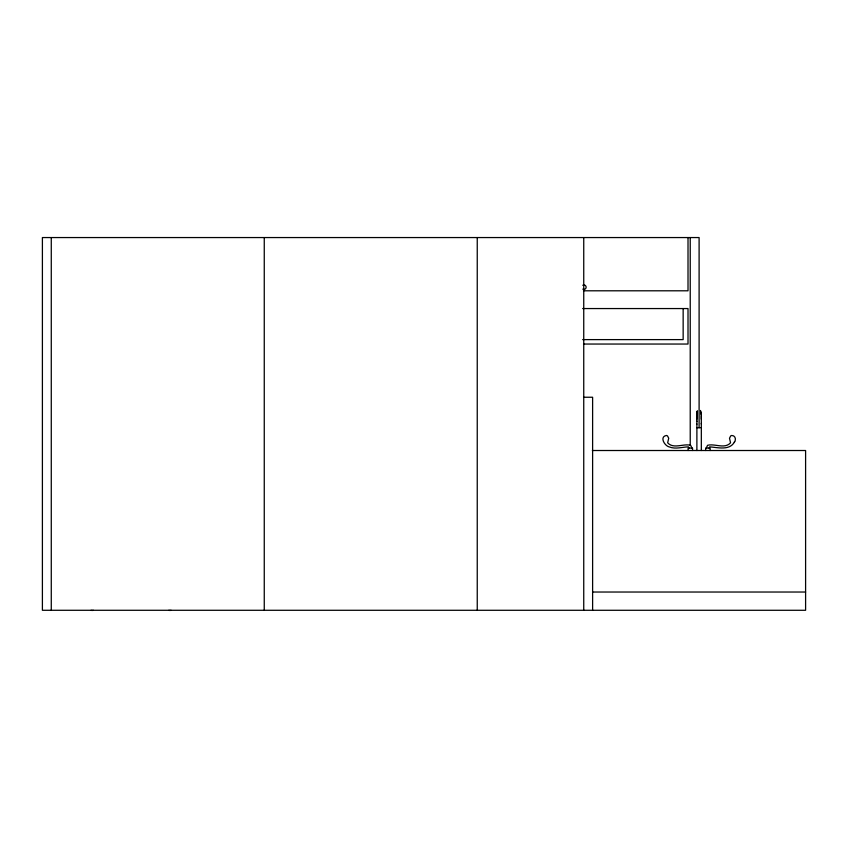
<?xml version="1.0" encoding="UTF-8"?>
<svg xmlns="http://www.w3.org/2000/svg" width="848" height="848" viewBox="0 0 848 848"><rect width="100%" height="100%" fill="white"/><g stroke="black" fill="none" stroke-linecap="round" stroke-linejoin="round"><path stroke-width="1.27" d="M696.886 421.467L697.406 410.856M696.886 450.511L696.897 424.053M701.317 424.032L701.317 415.891M697.12 411.248L697.416 413.623M700.501 410.464L701.317 415.043M696.918 411.874L696.886 419.06M701.328 412.16L701.317 419.166M706.289 448.073L707.539 445.295C714.747 443.324 724.658 449.355 730.552 442.815L729.503 438.246L730.722 435.893L731.76 435.469C735.417 435.384 736.414 439.783 734.326 442.253M701.285 412.69L700.798 413.633M709.087 448.073L709.723 446.875C717.906 447.458 729.874 450.924 734.675 441.617M583.509 290.8L688.014 290.8L688.014 237.557M582.65 308.555L688.014 308.555L688.014 344.044L583.509 344.044M582.65 339.613L683.149 339.613L683.149 308.555M583.742 397.246L592.614 397.246L592.614 610.284M696.886 427.721L701.328 427.721L701.328 450.511M592.339 450.511L805.6 450.511L805.6 610.284L42.4 610.284L42.4 237.557L699.102 237.557L699.102 427.721M592.614 592.031L805.6 592.031M689.117 448.073L688.481 446.875C682.269 446.97 675.761 449.419 669.538 447.002C664.652 446.196 659.15 436.593 666.443 435.469L667.493 435.893L668.712 438.246L667.652 442.815C673.566 449.355 683.424 443.334 690.664 445.295L691.926 448.073M701.317 423.332L701.328 427.721M696.886 421.117L696.897 424.138M710.105 450.511L710.105 448.073L705.663 448.073L705.663 450.511M692.54 450.511L692.54 448.073L688.11 448.073L688.11 450.511M690.23 237.557L690.23 445.221M583.742 237.557L583.742 610.284M477.244 237.557L477.244 610.284M264.258 237.557L264.258 610.284M51.272 237.557L51.272 610.284M171.095 610.295A4.441 4.441 0 0 1 168.805 610.295M93.354 610.295A4.441 4.441 0 0 1 91.065 610.295M582.788 285.278A2.215 2.215 0 0 1 585.597 285.776A2.215 2.215 0 0 1 585.597 288.627A2.215 2.215 0 0 1 582.788 289.115"/></g></svg>
